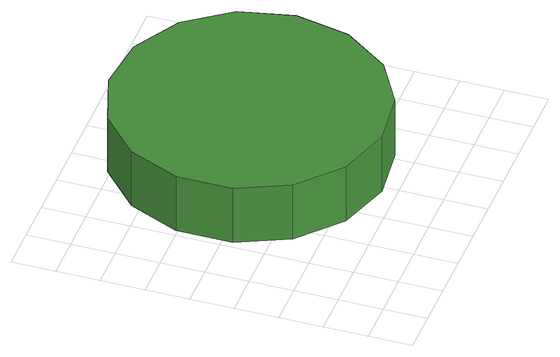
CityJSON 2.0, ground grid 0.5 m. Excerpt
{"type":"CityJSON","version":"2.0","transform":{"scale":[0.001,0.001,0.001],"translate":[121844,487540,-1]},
"CityObjects":{
"tree1":{"type":"SolitaryVegetationObject","attributes":{"function":"something"},"geometry":[{"type":"MultiSurface","lod":"1","boundaries":[[[0,1,2,3,4,5,6,7,8,9,10,11,12,13,14]],[[15,16,17,18,19,20,21,22,23,24,25,26,27,28,29]],[[0,29,28,1]],[[1,28,27,2]],[[2,27,26,3]],[[3,26,25,4]],[[4,25,24,5]],[[5,24,23,6]],[[6,23,22,7]],[[7,22,21,8]],[[8,21,20,9]],[[9,20,19,10]],[[10,19,18,11]],[[11,18,17,12]],[[12,17,16,13]],[[13,16,15,14]],[[14,15,29,0]]]}]}
},
"vertices":[
[3634,2205,1373],[3501,2832,1373],[3124,3350,1373],[2569,3671,1373],[1932,3738,1373],[1323,3540,1373],[847,3111,1373],[586,2526,1373],[586,1885,1373],[847,1300,1373],[1323,871,1373],[1932,673,1373],[2569,740,1373],[3124,1060,1373],[3501,1579,1373],[3501,1579,645],[3124,1060,645],[2569,740,645],[1932,673,645],[1323,871,645],[847,1300,645],[586,1885,645],[586,2526,645],[847,3111,645],[1323,3540,645],[1932,3738,645],[2569,3671,645],[3124,3350,645],[3501,2832,645],[3634,2205,645]
]}
